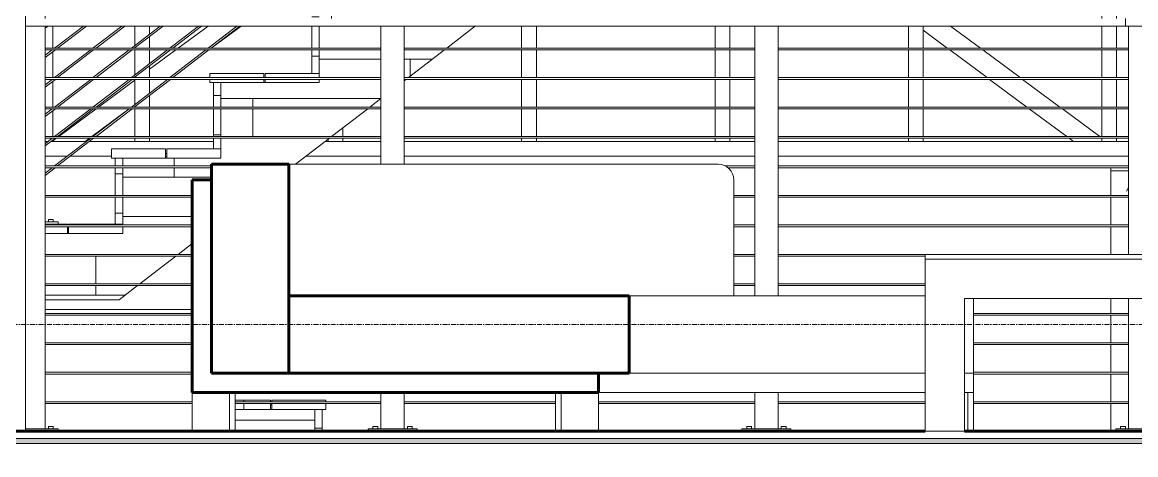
# Model space of a CAD drawing. Header units: inches. Extents: x -9046 to -7171, y -279 to 479.
# Drawn here: x -8623.5 to -8510.1, y 18.7 to 62.7 of the extents above; entities that cross this region are included whole.
import ezdxf

# ---------------------------------------------------------------- set-up
doc = ezdxf.new("R2010")
doc.units = ezdxf.units.IN
doc.header["$MEASUREMENT"] = 0
doc.linetypes.add('Grid Line 1_2_', pattern=[0.875, 0.5, -0.125, 0.125, -0.125])
for name, color, linetype, lineweight in [('A-FLOR', 192, 'Continuous', 18), ('A-FLOR-1', 192, 'Continuous', 60), ('A-FLOR-HRAL', 11, 'Continuous', 9), ('A-FLOR-LEVL-1', 51, 'Grid Line 1_2_', 9), ('A-FLOR-MCUT', 51, 'Continuous', 18), ('A-FLOR-PATT-1', 8, 'Continuous', 9), ('A-GLAZ-CWMG', 51, 'Continuous', 9), ('A-WALL-PATT-1', 111, 'Continuous', 9), ('I-FURN', 30, 'Continuous', 9), ('I-WALL', 2, 'Continuous', 18), ('Q-CASE', 31, 'Continuous', 9), ('Q-CASE-1', 31, 'Continuous', 60), ('S-BEAM', 12, 'Continuous', 9), ('S-COLS', 52, 'Continuous', 9), ('S-FNDN', 32, 'Continuous', 18), ('S-STRS', 31, 'Continuous', 9)]:
    doc.layers.add(name, color=color, linetype=linetype, lineweight=lineweight)
pattern_1 = [(0, (-8624.007, 35.3), (0, 4), []), (90, (-8624.007, 35.3), (-8, 8), [4, -28]), (90, (-8608.007, 39.3), (-8, 8), [4, -28])]
pattern_2 = [(0, (-8552.944, -90.575), (0, 4), []), (90, (-8552.944, -90.575), (-8, 8), [4, -28]), (90, (-8536.944, -86.575), (-8, 8), [4, -28])]

# ---------------------------------------------------------------- blocks, each defined once
blk = doc.blocks.new('Couch_-_Soft_Bench_Berto_Salotti_9473 - Couch_-_Soft_Bench_Berto_Salotti_9473-1086057-BUILDING SECTION - EAST_WEST - LOOKING SOUTH')
at = {"layer": 'Q-CASE'}
for p, q in [((-8552.63, 48.29), (-8596.34, 48.29)), ((-8551.06, 34.9), (-8551.06, 46.72)), ((-8561.69, 34.9), (-8531.57, 34.9)), ((-8526.65, 27.03), (-8526.65, 34.62)), ((-8561.69, 27.03), (-8531.57, 27.03)), ((-8531.57, 27.03), (-8561.69, 27.03)), ((-8527.57, 27.03), (-8526.65, 27.03)), ((-8526.65, 25.06), (-8526.65, 27.03)), ((-8606.18, 25.06), (-8606.18, 21.12)), ((-8602.4, 21.12), (-8602.4, 25.06)), ((-8601.81, 21.12), (-8601.81, 25.06)), ((-8569.21, 25.06), (-8569.21, 21.12)), ((-8568.62, 25.06), (-8568.62, 21.12)), ((-8531.57, 25.06), (-8564.84, 25.06)), ((-8564.84, 21.12), (-8564.84, 25.06)), ((-8526.65, 25.06), (-8527.57, 25.06)), ((-8527.24, 21.12), (-8527.24, 25.06)), ((-8526.65, 25.06), (-8526.65, 21.12))]:
    blk.add_line(p, q, dxfattribs=at)
blk.add_arc((-8552.63, 46.72), 1.57, 0, 90, dxfattribs=at)
at = {"layer": 'Q-CASE-1'}
for p, q in [((-8596.34, 48.29), (-8604.21, 48.29)), ((-8604.21, 48.29), (-8604.21, 27.03)), ((-8596.34, 27.03), (-8596.34, 48.29)), ((-8604.21, 46.72), (-8606.18, 46.72)), ((-8606.18, 46.72), (-8606.18, 25.06)), ((-8604.21, 27.03), (-8604.21, 46.72)), ((-8561.69, 34.9), (-8596.34, 34.9)), ((-8596.34, 34.9), (-8596.34, 27.03)), ((-8561.69, 27.03), (-8561.69, 34.9)), ((-8564.84, 27.03), (-8604.21, 27.03)), ((-8604.21, 27.03), (-8596.34, 27.03)), ((-8596.34, 27.03), (-8561.69, 27.03)), ((-8564.84, 25.06), (-8564.84, 27.03)), ((-8606.18, 25.06), (-8564.84, 25.06))]:
    blk.add_line(p, q, dxfattribs=at)
blk = doc.blocks.new('Table-Coffee - one-1090284-BUILDING SECTION - EAST_WEST - LOOKING SOUTH')
at = {"layer": 'I-FURN'}
for p, q in [((-8531.57, 39.12), (-8501.57, 39.12)), ((-8531.57, 38.62), (-8531.57, 39.12)), ((-8531.57, 38.62), (-8531.57, 21.12)), ((-8501.57, 38.62), (-8531.57, 38.62)), ((-8501.57, 38.62), (-8531.57, 38.62)), ((-8501.57, 38.62), (-8501.57, 39.12)), ((-8501.57, 21.12), (-8501.57, 38.62)), ((-8527.57, 21.12), (-8527.57, 34.63)), ((-8527.57, 34.63), (-8505.57, 34.63)), ((-8505.57, 34.63), (-8505.57, 21.12)), ((-8531.57, 21.12), (-8527.57, 21.12)), ((-8505.57, 21.12), (-8501.57, 21.12))]:
    blk.add_line(p, q, dxfattribs=at)
blk = doc.blocks.new('Rectangular Mullion - Profile_Polycarbonate_right-2452945-BUILDING SECTION - EAST_WEST - LOOKING SOUTH')
at = {"layer": 'A-GLAZ-CWMG'}
for p, q in [((-8620.38, 60.12), (-8620.38, 62.37)), ((-8620.38, 57.12), (-8620.38, 59.74)), ((-8620.38, 54.12), (-8620.38, 56.74)), ((-8620.38, 51.12), (-8620.38, 53.74)), ((-8620.38, 50.66), (-8620.38, 50.74))]:
    blk.add_line(p, q, dxfattribs=at)
blk = doc.blocks.new('Railing - 2_ x 1_2_ 2-2115957-BUILDING SECTION - EAST_WEST - LOOKING SOUTH')
at = {"layer": 'A-FLOR-HRAL'}
for p, q in [((-8622.19, 84.73), (-8621.13, 84.73)), ((-8621.13, 63.12), (-8621.13, 84.73)), ((-8619.82, 42.43), (-8621.13, 42.43)), ((-8620.82, 42.43), (-8620.82, 42.68)), ((-8620.57, 42.68), (-8620.82, 42.68)), ((-8620.32, 42.68), (-8620.57, 42.68)), ((-8620.32, 42.68), (-8620.32, 42.43)), ((-8619.82, 42.18), (-8619.82, 42.43))]:
    blk.add_line(p, q, dxfattribs=at)
blk = doc.blocks.new('Railing - Railing-1347549-BUILDING SECTION - EAST_WEST - LOOKING SOUTH')
at = {"layer": 'A-FLOR-HRAL'}
for p, q in [((-8621.13, 62.16), (-8620.85, 62.37)), ((-8617.25, 62.37), (-8620.18, 60.12)), ((-8619.88, 60.12), (-8616.94, 62.37)), ((-8613.35, 62.37), (-8616.28, 60.12)), ((-8615.97, 60.12), (-8613.04, 62.37)), ((-8609.44, 62.37), (-8612.37, 60.12)), ((-8612.07, 60.12), (-8609.13, 62.37)), ((-8605.54, 62.37), (-8608.47, 60.12)), ((-8608.16, 60.12), (-8605.23, 62.37)), ((-8601.63, 62.37), (-8604.57, 60.12)), ((-8604.26, 60.12), (-8601.32, 62.37)), ((-8620.42, 59.94), (-8621.13, 59.39)), ((-8621.13, 59.16), (-8620.11, 59.94)), ((-8616.51, 59.94), (-8620.18, 57.12)), ((-8619.88, 57.12), (-8616.21, 59.94)), ((-8612.61, 59.94), (-8616.28, 57.12)), ((-8615.97, 57.12), (-8612.3, 59.94)), ((-8608.7, 59.94), (-8612.37, 57.12)), ((-8612.07, 57.12), (-8608.4, 59.94)), ((-8604.8, 59.94), (-8608.47, 57.12)), ((-8608.16, 57.12), (-8604.49, 59.94)), ((-8620.42, 56.94), (-8621.13, 56.39)), ((-8621.13, 56.16), (-8620.11, 56.94)), ((-8616.51, 56.94), (-8620.18, 54.12)), ((-8619.88, 54.12), (-8616.21, 56.94)), ((-8612.61, 56.94), (-8616.28, 54.12)), ((-8615.97, 54.12), (-8612.3, 56.94)), ((-8608.7, 56.94), (-8612.37, 54.12)), ((-8612.07, 54.12), (-8608.4, 56.94)), ((-8620.42, 53.94), (-8621.13, 53.39)), ((-8621.13, 53.16), (-8620.11, 53.94)), ((-8616.51, 53.94), (-8620.18, 51.12)), ((-8619.88, 51.12), (-8616.21, 53.94)), ((-8612.61, 53.94), (-8616.28, 51.12)), ((-8615.97, 51.12), (-8612.3, 53.94)), ((-8620.42, 50.94), (-8621.13, 50.39)), ((-8621.13, 50.16), (-8620.11, 50.94)), ((-8616.51, 50.94), (-8620.18, 48.12)), ((-8619.88, 48.12), (-8616.21, 50.94)), ((-8620.44, 47.92), (-8621.13, 47.39)), ((-8621.13, 47.16), (-8620.13, 47.92))]:
    blk.add_line(p, q, dxfattribs=at)
blk.add_blockref('Railing - 2_ x 1_2_ 2-2115957-BUILDING SECTION - EAST_WEST - LOOKING SOUTH', (0, 0))
blk = doc.blocks.new('Rectangular Mullion - Stud - Base_Head-V4-BUILDING SECTION - EAST_WEST - LOOKING SOUTH')
at = {"layer": 'A-GLAZ-CWMG'}
for p, q in [((-8512.1, 49.13), (-8510.88, 49.13)), ((-8506.32, 49.13), (-8492.42, 49.13))]:
    blk.add_line(p, q, dxfattribs=at)
blk = doc.blocks.new('Rectangular Mullion - Stud - Base_Head-V5-BUILDING SECTION - EAST_WEST - LOOKING SOUTH')
at = {"layer": 'A-GLAZ-CWMG'}
blk.add_line((-8531.78, 49.13), (-8512.1, 49.13), dxfattribs=at)
blk = doc.blocks.new('Rectangular Mullion - Stud - Base_Head-V6-BUILDING SECTION - EAST_WEST - LOOKING SOUTH')
at = {"layer": 'A-GLAZ-CWMG'}
for p, q in [((-8551.47, 49.13), (-8548.92, 49.13)), ((-8546.55, 49.13), (-8531.78, 49.13))]:
    blk.add_line(p, q, dxfattribs=at)
blk = doc.blocks.new('Rectangular Mullion - Stud - Base_Head-V7-BUILDING SECTION - EAST_WEST - LOOKING SOUTH')
at = {"layer": 'A-GLAZ-CWMG'}
for p, q in [((-8590.84, 49.13), (-8586.97, 49.13)), ((-8584.59, 49.13), (-8571.15, 49.13))]:
    blk.add_line(p, q, dxfattribs=at)
blk = doc.blocks.new('Rectangular Mullion - Stud - Base_Head-V8-BUILDING SECTION - EAST_WEST - LOOKING SOUTH')
at = {"layer": 'A-GLAZ-CWMG'}
for p, q in [((-8608.88, 49.13), (-8608.76, 49.13)), ((-8594.59, 49.13), (-8590.84, 49.13))]:
    blk.add_line(p, q, dxfattribs=at)
blk = doc.blocks.new('Rectangular Mullion - Stud - Base_Head-2507171-BUILDING SECTION - EAST_WEST - LOOKING SOUTH')
at = {"layer": 'A-GLAZ-CWMG'}
for p, q in [((-8621.13, 49.13), (-8618.88, 49.13)), ((-8618.57, 49.13), (-8614.38, 49.13))]:
    blk.add_line(p, q, dxfattribs=at)
blk = doc.blocks.new('Railing - 2_ x 1_2_ 2-V9-BUILDING SECTION - EAST_WEST - LOOKING SOUTH')
at = {"layer": 'A-FLOR-HRAL'}
for p, q in [((-8548.92, 34.9), (-8548.92, 62.37)), ((-8546.55, 34.9), (-8546.55, 62.37)), ((-8548.92, 21.37), (-8548.92, 25.06)), ((-8546.55, 21.37), (-8546.55, 25.06)), ((-8549.74, 21.62), (-8549.74, 21.37)), ((-8549.74, 21.62), (-8549.49, 21.62)), ((-8549.49, 21.62), (-8549.24, 21.62)), ((-8549.24, 21.37), (-8549.24, 21.62)), ((-8546.24, 21.62), (-8546.24, 21.37)), ((-8546.24, 21.62), (-8545.99, 21.62)), ((-8545.99, 21.62), (-8545.74, 21.62)), ((-8545.74, 21.37), (-8545.74, 21.62)), ((-8550.24, 21.37), (-8545.24, 21.37)), ((-8550.24, 21.12), (-8550.24, 21.37)), ((-8545.24, 21.12), (-8545.24, 21.37))]:
    blk.add_line(p, q, dxfattribs=at)
blk = doc.blocks.new('Railing - 2_ x 1_2_ 2-V10-BUILDING SECTION - EAST_WEST - LOOKING SOUTH')
at = {"layer": 'A-FLOR-HRAL'}
for p, q in [((-8586.97, 48.29), (-8586.97, 62.37)), ((-8584.59, 48.29), (-8584.59, 62.37)), ((-8586.97, 21.37), (-8586.97, 25.06)), ((-8584.59, 21.37), (-8584.59, 25.06)), ((-8587.78, 21.62), (-8587.78, 21.37)), ((-8587.78, 21.62), (-8587.53, 21.62)), ((-8587.53, 21.62), (-8587.28, 21.62)), ((-8587.28, 21.37), (-8587.28, 21.62)), ((-8584.28, 21.62), (-8584.28, 21.37)), ((-8584.28, 21.62), (-8584.03, 21.62)), ((-8584.03, 21.62), (-8583.78, 21.62)), ((-8583.78, 21.37), (-8583.78, 21.62)), ((-8588.28, 21.37), (-8583.28, 21.37)), ((-8588.28, 21.12), (-8588.28, 21.37)), ((-8583.28, 21.12), (-8583.28, 21.37))]:
    blk.add_line(p, q, dxfattribs=at)
blk = doc.blocks.new('Railing - 2_ x 1_2_ 2-V11-BUILDING SECTION - EAST_WEST - LOOKING SOUTH')
at = {"layer": 'A-FLOR-HRAL'}
for p, q in [((-8510.88, 39.12), (-8510.88, 62.37)), ((-8508.51, 39.12), (-8508.51, 62.37)), ((-8510.88, 21.37), (-8510.88, 34.62)), ((-8508.51, 21.37), (-8508.51, 34.62)), ((-8511.69, 21.62), (-8511.69, 21.37)), ((-8511.69, 21.62), (-8511.44, 21.62)), ((-8511.44, 21.62), (-8511.19, 21.62)), ((-8511.19, 21.37), (-8511.19, 21.62)), ((-8508.19, 21.62), (-8508.19, 21.37)), ((-8508.19, 21.62), (-8507.94, 21.62)), ((-8507.94, 21.62), (-8507.69, 21.62)), ((-8507.69, 21.37), (-8507.69, 21.62)), ((-8512.19, 21.37), (-8507.19, 21.37)), ((-8512.19, 21.12), (-8512.19, 21.37)), ((-8507.19, 21.12), (-8507.19, 21.37))]:
    blk.add_line(p, q, dxfattribs=at)
blk = doc.blocks.new('Railing - 2_ x 1_2_ 2-V12-BUILDING SECTION - EAST_WEST - LOOKING SOUTH')
at = {"layer": 'A-FLOR-HRAL'}
for p, q in [((-8621.13, 21.37), (-8621.13, 62.37)), ((-8620.82, 21.62), (-8620.82, 21.37)), ((-8620.82, 21.62), (-8620.57, 21.62)), ((-8620.57, 21.62), (-8620.32, 21.62)), ((-8620.32, 21.37), (-8620.32, 21.62)), ((-8623.13, 21.37), (-8619.82, 21.37)), ((-8619.82, 21.12), (-8619.82, 21.37))]:
    blk.add_line(p, q, dxfattribs=at)
blk = doc.blocks.new('Railing - Railing-1789549-BUILDING SECTION - EAST_WEST - LOOKING SOUTH')
at = {"layer": 'A-FLOR-HRAL'}
for p, q in [((-8511.19, 62.37), (-8623.13, 62.37)), ((-8511.19, 63.12), (-8511.19, 62.37)), ((-8511.19, 63.12), (-8511.19, 62.37)), ((-8511.19, 62.37), (-8508.19, 62.37)), ((-8586.97, 60.12), (-8621.13, 60.12)), ((-8548.92, 60.12), (-8584.59, 60.12)), ((-8510.88, 60.12), (-8546.55, 60.12)), ((-8621.13, 59.94), (-8586.97, 59.94)), ((-8584.59, 59.94), (-8548.92, 59.94)), ((-8546.55, 59.94), (-8510.88, 59.94)), ((-8586.97, 57.12), (-8621.13, 57.12)), ((-8621.13, 56.94), (-8586.97, 56.94)), ((-8548.92, 57.12), (-8584.59, 57.12)), ((-8584.59, 56.94), (-8548.92, 56.94)), ((-8510.88, 57.12), (-8546.55, 57.12)), ((-8546.55, 56.94), (-8510.88, 56.94)), ((-8586.97, 54.12), (-8621.13, 54.12)), ((-8621.13, 53.94), (-8586.97, 53.94)), ((-8548.92, 54.12), (-8584.59, 54.12)), ((-8584.59, 53.94), (-8548.92, 53.94)), ((-8510.88, 54.12), (-8546.55, 54.12)), ((-8546.55, 53.94), (-8510.88, 53.94)), ((-8586.97, 51.12), (-8621.13, 51.12)), ((-8548.92, 51.12), (-8584.59, 51.12)), ((-8510.88, 51.12), (-8546.55, 51.12)), ((-8621.13, 50.94), (-8586.97, 50.94)), ((-8584.59, 50.94), (-8548.92, 50.94)), ((-8546.55, 50.94), (-8510.88, 50.94)), ((-8604.21, 48.12), (-8621.13, 48.12)), ((-8621.13, 47.94), (-8604.21, 47.94)), ((-8548.92, 48.12), (-8551.96, 48.12)), ((-8551.66, 47.94), (-8548.92, 47.94)), ((-8510.88, 48.12), (-8546.55, 48.12)), ((-8546.55, 47.94), (-8510.88, 47.94)), ((-8606.18, 45.12), (-8621.13, 45.12)), ((-8621.13, 44.94), (-8606.18, 44.94)), ((-8548.92, 45.12), (-8551.06, 45.12)), ((-8551.06, 44.94), (-8548.92, 44.94)), ((-8510.88, 45.12), (-8546.55, 45.12)), ((-8546.55, 44.94), (-8510.88, 44.94)), ((-8606.18, 42.12), (-8621.13, 42.12)), ((-8621.13, 41.94), (-8606.18, 41.94)), ((-8548.92, 42.12), (-8551.06, 42.12)), ((-8551.06, 41.94), (-8548.92, 41.94)), ((-8510.88, 42.12), (-8546.55, 42.12)), ((-8546.55, 41.94), (-8510.88, 41.94)), ((-8606.18, 39.12), (-8621.13, 39.12)), ((-8621.13, 38.94), (-8606.18, 38.94)), ((-8548.92, 39.12), (-8551.06, 39.12)), ((-8551.06, 38.94), (-8548.92, 38.94)), ((-8531.57, 39.12), (-8546.55, 39.12)), ((-8546.55, 38.94), (-8531.57, 38.94)), ((-8606.18, 36.12), (-8621.13, 36.12)), ((-8621.13, 35.94), (-8606.18, 35.94)), ((-8548.92, 36.12), (-8551.06, 36.12)), ((-8551.06, 35.94), (-8548.92, 35.94)), ((-8531.57, 36.12), (-8546.55, 36.12)), ((-8546.55, 35.94), (-8531.57, 35.94)), ((-8606.18, 33.12), (-8621.13, 33.12)), ((-8621.13, 32.94), (-8606.18, 32.94)), ((-8510.88, 33.12), (-8526.65, 33.12)), ((-8526.65, 32.94), (-8510.88, 32.94)), ((-8606.18, 30.12), (-8621.13, 30.12)), ((-8621.13, 29.94), (-8606.18, 29.94)), ((-8510.88, 30.12), (-8526.65, 30.12)), ((-8526.65, 29.94), (-8510.88, 29.94)), ((-8606.18, 27.12), (-8621.13, 27.12)), ((-8621.13, 26.94), (-8606.18, 26.94)), ((-8510.88, 27.12), (-8526.65, 27.12)), ((-8526.65, 26.94), (-8510.88, 26.94)), ((-8606.18, 24.12), (-8621.13, 24.12)), ((-8621.13, 23.94), (-8606.18, 23.94)), ((-8586.97, 24.12), (-8601.81, 24.12)), ((-8601.81, 23.94), (-8586.97, 23.94)), ((-8569.21, 24.12), (-8584.59, 24.12)), ((-8584.59, 23.94), (-8569.21, 23.94)), ((-8548.92, 24.12), (-8564.84, 24.12)), ((-8564.84, 23.94), (-8548.92, 23.94)), ((-8531.57, 24.12), (-8546.55, 24.12)), ((-8546.55, 23.94), (-8531.57, 23.94)), ((-8510.88, 24.12), (-8526.65, 24.12)), ((-8526.65, 23.94), (-8510.88, 23.94))]:
    blk.add_line(p, q, dxfattribs=at)
for name in ['Railing - 2_ x 1_2_ 2-V12-BUILDING SECTION - EAST_WEST - LOOKING SOUTH', 'Railing - 2_ x 1_2_ 2-V10-BUILDING SECTION - EAST_WEST - LOOKING SOUTH', 'Railing - 2_ x 1_2_ 2-V9-BUILDING SECTION - EAST_WEST - LOOKING SOUTH', 'Railing - 2_ x 1_2_ 2-V11-BUILDING SECTION - EAST_WEST - LOOKING SOUTH']:
    blk.add_blockref(name, (0, 0))
blk = doc.blocks.new('Structural Framing 17 - Structural Framing 17-1885627-BUILDING SECTION - EAST_WEST - LOOKING SOUTH')
at = {"layer": 'S-BEAM'}
for p, q in [((-8604.56, 62.37), (-8607.6, 60.12)), ((-8604.24, 60.12), (-8601.19, 62.37)), ((-8525.96, 60.12), (-8529.01, 62.37)), ((-8531.78, 61.94), (-8529.33, 60.12)), ((-8607.85, 59.94), (-8610.52, 57.96)), ((-8604.71, 59.78), (-8604.48, 59.94)), ((-8529.08, 59.94), (-8525.27, 57.12)), ((-8521.91, 57.12), (-8525.72, 59.94)), ((-8612.02, 56.85), (-8615.71, 54.12)), ((-8525.03, 56.94), (-8521.22, 54.12)), ((-8517.86, 54.12), (-8521.67, 56.94)), ((-8615.95, 53.94), (-8619.76, 51.12)), ((-8616.4, 51.12), (-8613.09, 53.57)), ((-8520.98, 53.94), (-8517.17, 51.12)), ((-8513.8, 51.12), (-8517.61, 53.94)), ((-8620.01, 50.94), (-8620.43, 50.63)), ((-8617.07, 50.63), (-8616.64, 50.94)), ((-8516.92, 50.94), (-8516.49, 50.63))]:
    blk.add_line(p, q, dxfattribs=at)
blk = doc.blocks.new('Rectangular Mullion - Stud - Base_Head-V26-BUILDING SECTION - EAST_WEST - LOOKING SOUTH')
at = {"layer": 'A-GLAZ-CWMG'}
for p, q in [((-8510.88, 50.63), (-8512.1, 50.63)), ((-8492.42, 50.63), (-8506.32, 50.63)), ((-8510.88, 49.13), (-8512.1, 49.13)), ((-8492.42, 49.13), (-8506.32, 49.13))]:
    blk.add_line(p, q, dxfattribs=at)
blk = doc.blocks.new('Rectangular Mullion - Stud - Base_Head-V27-BUILDING SECTION - EAST_WEST - LOOKING SOUTH')
at = {"layer": 'A-GLAZ-CWMG'}
for p, q in [((-8512.1, 50.63), (-8531.78, 50.63)), ((-8512.1, 49.13), (-8531.78, 49.13))]:
    blk.add_line(p, q, dxfattribs=at)
blk = doc.blocks.new('Rectangular Mullion - Stud - Base_Head-V28-BUILDING SECTION - EAST_WEST - LOOKING SOUTH')
at = {"layer": 'A-GLAZ-CWMG'}
for p, q in [((-8548.92, 50.63), (-8551.47, 50.63)), ((-8531.78, 50.63), (-8546.55, 50.63)), ((-8548.92, 49.13), (-8551.47, 49.13)), ((-8531.78, 49.13), (-8546.55, 49.13))]:
    blk.add_line(p, q, dxfattribs=at)
blk = doc.blocks.new('Rectangular Mullion - Stud - Base_Head-V29-BUILDING SECTION - EAST_WEST - LOOKING SOUTH')
at = {"layer": 'A-GLAZ-CWMG'}
for p, q in [((-8586.97, 50.63), (-8590.84, 50.63)), ((-8571.15, 50.63), (-8584.59, 50.63)), ((-8586.97, 49.13), (-8590.84, 49.13)), ((-8571.15, 49.13), (-8584.59, 49.13))]:
    blk.add_line(p, q, dxfattribs=at)
blk = doc.blocks.new('Rectangular Mullion - Stud - Base_Head-V30-BUILDING SECTION - EAST_WEST - LOOKING SOUTH')
at = {"layer": 'A-GLAZ-CWMG'}
for p, q in [((-8604.01, 50.63), (-8610.52, 50.63)), ((-8590.84, 50.63), (-8592.63, 50.63)), ((-8608.76, 49.13), (-8608.88, 49.13)), ((-8590.84, 49.13), (-8594.59, 49.13))]:
    blk.add_line(p, q, dxfattribs=at)
blk = doc.blocks.new('Rectangular Mullion - Stud - Base_Head-V31-BUILDING SECTION - EAST_WEST - LOOKING SOUTH')
at = {"layer": 'A-GLAZ-CWMG'}
for p, q in [((-8620.83, 50.63), (-8621.13, 50.63)), ((-8616.92, 50.63), (-8620.52, 50.63)), ((-8610.52, 50.63), (-8616.62, 50.63)), ((-8618.88, 49.13), (-8621.13, 49.13)), ((-8614.38, 49.13), (-8618.57, 49.13))]:
    blk.add_line(p, q, dxfattribs=at)
blk = doc.blocks.new('Rectangular Mullion - Stud - Vertical-V32-BUILDING SECTION - EAST_WEST - LOOKING SOUTH')
at = {"layer": 'A-GLAZ-CWMG'}
for p, q in [((-8512.1, 87.34), (-8512.1, 63.12)), ((-8513.6, 80.09), (-8513.6, 63.12)), ((-8513.6, 62.37), (-8513.6, 60.12)), ((-8512.1, 62.37), (-8512.1, 60.12)), ((-8513.6, 59.94), (-8513.6, 57.12)), ((-8512.1, 59.94), (-8512.1, 57.12)), ((-8513.6, 56.94), (-8513.6, 54.12)), ((-8512.1, 56.94), (-8512.1, 54.12)), ((-8513.6, 53.94), (-8513.6, 51.12)), ((-8512.1, 53.94), (-8512.1, 51.12)), ((-8513.6, 50.94), (-8513.6, 50.63)), ((-8512.1, 50.63), (-8513.6, 50.63)), ((-8512.1, 50.94), (-8512.1, 50.63))]:
    blk.add_line(p, q, dxfattribs=at)
blk = doc.blocks.new('Rectangular Mullion - Stud - Vertical-V33-BUILDING SECTION - EAST_WEST - LOOKING SOUTH')
at = {"layer": 'A-GLAZ-CWMG'}
for p, q in [((-8533.28, 62.37), (-8533.28, 60.12)), ((-8531.78, 62.37), (-8531.78, 60.12)), ((-8533.28, 59.94), (-8533.28, 57.12)), ((-8531.78, 59.94), (-8531.78, 57.12)), ((-8533.28, 56.94), (-8533.28, 54.12)), ((-8531.78, 56.94), (-8531.78, 54.12)), ((-8533.28, 53.94), (-8533.28, 51.12)), ((-8531.78, 53.94), (-8531.78, 51.12)), ((-8533.28, 50.94), (-8533.28, 50.63)), ((-8531.78, 50.63), (-8533.28, 50.63)), ((-8531.78, 50.94), (-8531.78, 50.63))]:
    blk.add_line(p, q, dxfattribs=at)
blk = doc.blocks.new('Rectangular Mullion - Stud - Vertical-V34-BUILDING SECTION - EAST_WEST - LOOKING SOUTH')
at = {"layer": 'A-GLAZ-CWMG'}
for p, q in [((-8552.97, 62.37), (-8552.97, 60.12)), ((-8551.47, 62.37), (-8551.47, 60.12)), ((-8552.97, 59.94), (-8552.97, 57.12)), ((-8551.47, 59.94), (-8551.47, 57.12)), ((-8552.97, 56.94), (-8552.97, 54.12)), ((-8551.47, 56.94), (-8551.47, 54.12)), ((-8552.97, 53.94), (-8552.97, 51.12)), ((-8551.47, 53.94), (-8551.47, 51.12)), ((-8552.97, 50.94), (-8552.97, 50.63)), ((-8551.47, 50.63), (-8552.97, 50.63)), ((-8551.47, 50.94), (-8551.47, 50.63))]:
    blk.add_line(p, q, dxfattribs=at)
blk = doc.blocks.new('Rectangular Mullion - Stud - Vertical-V35-BUILDING SECTION - EAST_WEST - LOOKING SOUTH')
at = {"layer": 'A-GLAZ-CWMG'}
for p, q in [((-8572.65, 62.37), (-8572.65, 60.12)), ((-8571.15, 62.37), (-8571.15, 60.12)), ((-8572.65, 59.94), (-8572.65, 57.12)), ((-8571.15, 59.94), (-8571.15, 57.12)), ((-8572.65, 56.94), (-8572.65, 54.12)), ((-8571.15, 56.94), (-8571.15, 54.12)), ((-8572.65, 53.94), (-8572.65, 51.12)), ((-8571.15, 53.94), (-8571.15, 51.12)), ((-8572.65, 50.94), (-8572.65, 50.63)), ((-8571.15, 50.63), (-8572.65, 50.63)), ((-8571.15, 50.94), (-8571.15, 50.63))]:
    blk.add_line(p, q, dxfattribs=at)
blk = doc.blocks.new('Rectangular Mullion - Stud - Vertical-V36-BUILDING SECTION - EAST_WEST - LOOKING SOUTH')
at = {"layer": 'A-GLAZ-CWMG'}
for p, q in [((-8590.84, 52.01), (-8590.84, 51.12)), ((-8592.34, 50.85), (-8592.34, 50.63)), ((-8590.84, 50.63), (-8592.34, 50.63)), ((-8590.84, 50.94), (-8590.84, 50.63))]:
    blk.add_line(p, q, dxfattribs=at)
blk = doc.blocks.new('Rectangular Mullion - Stud - Vertical-V37-BUILDING SECTION - EAST_WEST - LOOKING SOUTH')
at = {"layer": 'A-GLAZ-CWMG'}
for p, q in [((-8612.02, 62.37), (-8612.02, 60.39)), ((-8610.52, 62.37), (-8610.52, 61.54)), ((-8610.52, 61.31), (-8610.52, 60.12)), ((-8612.02, 60.16), (-8612.02, 60.12)), ((-8612.02, 59.94), (-8612.02, 57.39)), ((-8610.52, 59.94), (-8610.52, 58.54)), ((-8610.52, 58.31), (-8610.52, 57.12)), ((-8612.02, 57.16), (-8612.02, 57.12)), ((-8612.02, 56.94), (-8612.02, 54.39)), ((-8610.52, 56.94), (-8610.52, 55.54)), ((-8610.52, 55.31), (-8610.52, 54.12)), ((-8612.02, 54.16), (-8612.02, 54.12)), ((-8612.02, 53.94), (-8612.02, 51.12)), ((-8610.52, 53.94), (-8610.52, 51.12)), ((-8612.02, 50.94), (-8612.02, 50.63)), ((-8610.52, 50.63), (-8612.02, 50.63)), ((-8610.52, 50.94), (-8610.52, 50.63))]:
    blk.add_line(p, q, dxfattribs=at)

msp = doc.modelspace()

# ---------------------------------------------------------------- hatches: boundary and pattern name
at = {"layer": 'A-FLOR-PATT-1'}
h = msp.add_hatch(dxfattribs=at)
h.set_pattern_fill('FP_9', color=256, style=0, pattern_type=2)
h.set_pattern_definition([(0, (-8599.04, 127.346), (0, 2.399), []), (315, (-8599.04, 127.346), (2.398506, 0), [3.393, -3.393]), (45, (-8599.04, 127.346), (2.398506, 0), [3.393, -3.393])])
h.paths.add_polyline_path([(-8406.56938, 19.875), (-8406.56938, 20.375), (-8692.56938, 20.375), (-8692.56938, 19.875), (-8412.0082, 19.875)], flags=0)
at = {"layer": 'A-WALL-PATT-1'}
h = msp.add_hatch(dxfattribs=at)
h.set_pattern_fill('FP_2', color=256, style=0, pattern_type=2)
h.set_pattern_definition([(0, (-8599.04, 127.346), (15.36, 3.84), [0.634, -10.886, 0.634, -10.886, -61.44]), (0, (-8599.04, 127.346), (15.36, 3.84), [-23.04, 0.634, -22.406, 0.634, -10.886, -26.88]), (0, (-8599.04, 127.346), (15.36, 3.84), [-57.6, 0.634, -7.046, 0.634, -18.566]), (120, (-8593.28, 129.266), (-11.00554, 11.38215), [0.634, -10.886, 0.634, -10.886, -61.44]), (120, (-8593.28, 129.266), (-11.00554, 11.38215), [-23.04, 0.634, -22.406, 0.634, -10.886, -26.88]), (120, (-8593.28, 129.266), (-11.00554, 11.38215), [-57.6, 0.634, -7.046, 0.634, -18.566]), (240, (-8591.36, 136.946), (-4.35446, -15.22215), [0.634, -10.886, 0.634, -10.886, -61.44]), (240, (-8591.36, 136.946), (-4.35446, -15.22215), [-23.04, 0.634, -22.406, 0.634, -10.886, -26.88]), (240, (-8591.36, 136.946), (-4.35446, -15.22215), [-57.6, 0.634, -7.046, 0.634, -18.566])])
h.paths.add_polyline_path([(-8512.69438, 21.125), (-8512.19438, 21.125), (-8512.19438, 21.375), (-8511.69438, 21.375), (-8511.68586, 21.625), (-8511.19438, 21.625), (-8511.19438, 21.375), (-8510.88188, 21.375), (-8510.88188, 23.9375), (-8512.69438, 23.9375), (-8512.69438, 21.375)], flags=0)
h.paths.add_polyline_path([(-8512.69438, 24.125), (-8510.88188, 24.125), (-8510.88188, 26.9375), (-8512.69438, 26.9375), (-8512.69438, 24.38209)], flags=0)
h.paths.add_polyline_path([(-8510.88188, 27.125), (-8510.88188, 29.9375), (-8512.69438, 29.9375), (-8512.69438, 27.125)], flags=0)
h.paths.add_polyline_path([(-8512.69438, 30.125), (-8510.88188, 30.125), (-8510.88188, 32.9375), (-8512.69438, 32.9375), (-8512.69438, 31.44488)], flags=0)
h.paths.add_polyline_path([(-8512.69438, 33.125), (-8510.88188, 33.125), (-8510.88188, 34.625), (-8512.69438, 34.625), (-8512.69438, 33.79914)], flags=0)
h.paths.add_polyline_path([(-8630.00688, 33.5), (-8630.00688, 47.625), (-8630.56938, 47.625), (-8630.56938, 33.5)], flags=0)
h.paths.add_polyline_path([(-8510.88188, 39.125), (-8510.88188, 41.9375), (-8512.69438, 41.9375), (-8512.69438, 39.125)], flags=0)
h.paths.add_polyline_path([(-8512.69438, 42.125), (-8510.88188, 42.125), (-8510.88188, 44.9375), (-8512.69438, 44.9375), (-8512.69438, 43.21618)], flags=0)
h.paths.add_polyline_path([(-8512.69438, 45.125), (-8510.88188, 45.125), (-8510.88188, 47.625), (-8512.69438, 47.625)], flags=0)
at = {"layer": 'S-COLS'}
h = msp.add_hatch(dxfattribs=at)
h.set_pattern_fill('FP_24', color=256, style=0, pattern_type=2)
h.set_pattern_definition([(90, (-8626.569, 0), (2, -1e-16), [])])
h.paths.add_polyline_path([(-8623.81938, 21.125), (-8623.13188, 21.125), (-8623.13188, 134), (-8630.00688, 134), (-8630.00688, 132.0625), (-8625.50688, 132.0625), (-8625.50688, 119.0625), (-8630.00688, 119.0625), (-8630.00688, 33.5), (-8623.81938, 33.5), (-8623.81938, 22.02783)], flags=0)
h.paths.add_polyline_path([(-8630.00688, 150), (-8628.00688, 150), (-8628.00688, 188.5), (-8628.31938, 188.5), (-8628.31938, 189.25), (-8625.31938, 189.25), (-8625.31938, 188.5), (-8625.63188, 188.5), (-8625.63188, 150), (-8623.13188, 150), (-8623.13188, 226.98889), (-8629.38188, 226.98889), (-8629.38188, 235), (-8630.00688, 235), (-8630.00688, 151.51219)], flags=0)
at = {"layer": 'S-STRS'}
h = msp.add_hatch(dxfattribs=at)
h.set_pattern_fill('FP_6', color=256, style=0, pattern_type=2)
h.set_pattern_definition([(0, (-8624.007, 42.983), (0, 4), []), (90, (-8624.007, 42.983), (-8, 8), [4, -28]), (90, (-8608.007, 46.983), (-8, 8), [4, -28])])
h.paths.add_polyline_path([(-8621.13188, 34.5), (-8613.61983, 34.5), (-8611.7489, 35.9375), (-8621.13188, 35.9375)], flags=0)
h.paths.add_polyline_path([(-8612.12314, 36.125), (-8611.50486, 36.125), (-8607.84434, 38.9375), (-8621.13188, 38.9375), (-8621.13188, 36.125), (-8612.45245, 36.125)], flags=0)
h.paths.add_polyline_path([(-8607.60031, 39.125), (-8606.1783, 40.21757), (-8606.1783, 41.9375), (-8613.25688, 41.9375), (-8613.25688, 41.24193), (-8621.13188, 41.24193), (-8621.13188, 39.125), (-8608.90618, 39.125)], flags=0)
h.paths.add_polyline_path([(-8613.25688, 42.125), (-8606.1783, 42.125), (-8606.1783, 44.9375), (-8613.25688, 44.9375), (-8613.25688, 42.18333)], flags=0)
h.paths.add_polyline_path([(-8613.25688, 45.125), (-8606.1783, 45.125), (-8606.1783, 46.71555), (-8604.2098, 46.71555), (-8604.2098, 47.9375), (-8613.25688, 47.9247)], flags=0)
h.paths.add_polyline_path([(-8613.25688, 48.125), (-8604.2098, 48.125), (-8604.2098, 48.29035), (-8595.66247, 48.29724), (-8592.22612, 50.9375), (-8603.25688, 50.9375), (-8603.25688, 48.92526), (-8613.25688, 48.92526)], flags=0)
h.paths.add_polyline_path([(-8601.75931, 51.125), (-8591.98209, 51.125), (-8588.32156, 53.9375), (-8603.25688, 53.9375), (-8603.25688, 51.125)], flags=0)
h.paths.add_polyline_path([(-8603.25688, 54.125), (-8588.07753, 54.125), (-8586.96521, 54.98749), (-8586.96521, 56.9375), (-8593.25688, 56.9375), (-8593.25688, 56.60859), (-8603.25688, 56.60859), (-8603.25688, 54.98749)], flags=0)
h.paths.add_polyline_path([(-8584.59021, 56.80442), (-8584.41701, 56.9375), (-8584.59021, 56.9375)], flags=0)
h.paths.add_polyline_path([(-8586.96521, 57.125), (-8586.96521, 59.9375), (-8593.25688, 59.9375), (-8593.25688, 57.125), (-8587.87508, 57.125)], flags=0)
h.paths.add_polyline_path([(-8584.17297, 57.125), (-8580.51245, 59.9375), (-8584.59021, 59.9375), (-8584.59021, 57.125)], flags=0)
h.paths.add_polyline_path([(-8588.68021, 60.125), (-8586.96521, 60.125), (-8586.96521, 62.375), (-8593.25688, 62.375), (-8593.25688, 60.125)], flags=0)
h.paths.add_polyline_path([(-8580.26842, 60.125), (-8577.34, 62.375), (-8584.59021, 62.375), (-8584.59021, 60.125)], flags=0)
h.paths.add_polyline_path([(-8583.25688, 63.125), (-8576.36386, 63.125), (-8554.00688, 80.30261), (-8563.16868, 87.34193), (-8563.25688, 87.34193), (-8563.25688, 79.65859), (-8573.25688, 79.65859), (-8573.25688, 71.97526), (-8583.25688, 71.97526), (-8583.25688, 64.29193), (-8593.25688, 64.29193), (-8593.25688, 63.125), (-8584.44618, 63.125)], flags=0)
h = msp.add_hatch(dxfattribs=at)
h.set_pattern_fill('FP_8', color=256, style=0, pattern_type=2)
h.set_pattern_definition(pattern_1)
h.paths.add_polyline_path([(-8594.00688, 57.55), (-8593.25688, 57.55), (-8593.25688, 59.9375), (-8594.00688, 59.9375)], flags=0)
h.paths.add_polyline_path([(-8594.00688, 60.125), (-8593.25688, 60.125), (-8593.25688, 62.375), (-8594.00688, 62.375), (-8594.00688, 62.05027)], flags=0)
h.paths.add_polyline_path([(-8594.00688, 63.125), (-8593.25688, 63.125), (-8593.25688, 64.29193), (-8594.00688, 64.29193)], flags=0)
h = msp.add_hatch(dxfattribs=at)
h.set_pattern_fill('FP_8', color=256, style=0, pattern_type=2)
h.set_pattern_definition(pattern_1)
h.paths.add_polyline_path([(-8604.00688, 49.86667), (-8603.25688, 49.86667), (-8603.25688, 50.9375), (-8604.00688, 50.9375), (-8604.00688, 50.27897)], flags=0)
h.paths.add_polyline_path([(-8603.25688, 51.125), (-8603.25688, 53.9375), (-8604.00688, 53.9375), (-8604.00688, 51.125)], flags=0)
h.paths.add_polyline_path([(-8604.00688, 54.125), (-8603.25688, 54.125), (-8603.25688, 56.60859), (-8604.00688, 56.60859), (-8604.00688, 54.98749)], flags=0)
h = msp.add_hatch(dxfattribs=at)
h.set_pattern_fill('FP_8', color=256, style=0, pattern_type=2)
h.set_pattern_definition(pattern_1)
h.paths.add_polyline_path([(-8614.00688, 42.18333), (-8613.25688, 42.18333), (-8613.25688, 44.9375), (-8614.00688, 44.9375), (-8614.00688, 43.21618)], flags=0)
h.paths.add_polyline_path([(-8613.25688, 45.125), (-8613.25688, 47.9375), (-8614.00688, 47.9247), (-8614.00688, 45.125)], flags=0)
h.paths.add_polyline_path([(-8614.00688, 48.125), (-8613.25688, 48.125), (-8613.25688, 48.92526), (-8614.00688, 48.92526)], flags=0)
h = msp.add_hatch(dxfattribs=at)
h.set_pattern_fill('FP_28', color=256, style=0, pattern_type=2)
h.set_pattern_definition(pattern_2)
h.paths.add_polyline_path([(-8592.56938, 23.34766), (-8592.56938, 23.9375), (-8598.06938, 23.9375), (-8598.06938, 23.8263), (-8598.19438, 23.8263), (-8598.19438, 23.9375), (-8601.8057, 23.9375), (-8601.8057, 23.34766), (-8598.19438, 23.34766), (-8598.19438, 23.81042), (-8598.06938, 23.81042), (-8598.06938, 23.34766), (-8597.13123, 23.34766)], flags=0)
h.paths.add_polyline_path([(-8594.51927, 24.125), (-8592.56938, 24.125), (-8592.56938, 24.28906), (-8598.06938, 24.28906), (-8598.06938, 24.125), (-8597.13123, 24.125)], flags=0)
h.paths.add_polyline_path([(-8601.8057, 24.125), (-8598.19438, 24.125), (-8598.19438, 24.28906), (-8601.8057, 24.28906), (-8601.8057, 24.13015)], flags=0)
h = msp.add_hatch(dxfattribs=at)
h.set_pattern_fill('FP_25', color=256, style=0, pattern_type=2)
h.set_pattern_definition([(0, (-8552.944, -5.755), (0, 4), []), (90, (-8552.944, -5.755), (-8, 8), [4, -28]), (90, (-8536.944, -1.755), (-8, 8), [4, -28])])
h.paths.add_polyline_path([(-8558.24389, -18.17062), (-8551.22433, -18.17062), (-8550.21441, -15.20703), (-8553.69438, -15.20703), (-8553.69438, -7.49609), (-8563.69438, -7.49609), (-8563.69438, 0.21484), (-8573.69438, 0.21484), (-8573.69438, 5.125), (-8588.45503, 5.125), (-8567.35967, -11.1415), (-8565.31231, -11.1415), (-8565.31231, -12.72021), (-8558.47216, -17.9946)], flags=0)
h.paths.add_polyline_path([(-8596.61063, 21.125), (-8593.69438, 21.125), (-8593.69438, 23.34766), (-8601.8057, 23.34766), (-8601.8057, 21.125), (-8597.13123, 21.125)], flags=0)
h = msp.add_hatch(dxfattribs=at)
h.set_pattern_fill('FP_28', color=256, style=0, pattern_type=2)
h.set_pattern_definition(pattern_2)
h.paths.add_polyline_path([(-8592.94438, 21.125), (-8592.94438, 23.34766), (-8593.69438, 23.34766), (-8593.69438, 21.125)], flags=0)

# ---------------------------------------------------------------- linework, layer by layer
at = {"layer": 'A-FLOR'}
msp.add_line((-8621.13188, 33.5), (-8606.1783, 33.5), dxfattribs=at)
at = {"layer": 'A-FLOR-1'}
for p, q in [((-8531.56938, 21.125), (-8692.56938, 21.125)), ((-8505.56938, 21.125), (-8527.56938, 21.125))]:
    msp.add_line(p, q, dxfattribs=at)
at = {"layer": 'A-FLOR-LEVL-1'}
msp.add_line((-8237.20435, 32), (-9030.84431, 32), dxfattribs=at)
at = {"layer": 'A-FLOR-MCUT'}
for p, q in [((-8407.31938, 20.375), (-8692.56938, 20.375)), ((-8406.56938, 19.875), (-8692.56938, 19.875))]:
    msp.add_line(p, q, dxfattribs=at)
at = {"layer": 'I-WALL'}
for p, q in [((-8512.69438, 45.12181), (-8512.69438, 47.9247)), ((-8512.69438, 42.12181), (-8512.69438, 44.94093)), ((-8512.69438, 39.125), (-8512.69438, 41.94093)), ((-8512.69438, 33.12181), (-8512.69438, 34.625)), ((-8512.69438, 30.12181), (-8512.69438, 32.94093)), ((-8512.69438, 27.12181), (-8512.69438, 29.94093)), ((-8512.69438, 24.12181), (-8512.69438, 26.94093)), ((-8512.69438, 21.125), (-8512.69438, 23.94093))]:
    msp.add_line(p, q, dxfattribs=at)
at = {"layer": 'S-COLS'}
msp.add_line((-8623.13188, 21.125), (-8623.13188, 134), dxfattribs=at)
at = {"layer": 'S-FNDN'}
msp.add_line((-8510.88188, 47.625), (-8512.69438, 47.625), dxfattribs=at)
at = {"layer": 'S-STRS'}
for p, q in [((-8594.00688, 62.375), (-8594.00688, 60.11936)), ((-8593.25688, 60.1193), (-8593.25688, 62.375)), ((-8577.34, 62.375), (-8580.27258, 60.12181)), ((-8594.00688, 59.94069), (-8594.00688, 57.55)), ((-8593.25688, 57.55), (-8593.25688, 59.94069)), ((-8580.5083, 59.94069), (-8584.18137, 57.11855)), ((-8598.88188, 57.55), (-8604.38188, 57.55)), ((-8604.38188, 57.55), (-8604.38188, 57.12021)), ((-8604.38188, 56.94069), (-8604.38188, 56.60859)), ((-8598.88188, 57.11976), (-8598.88188, 57.55)), ((-8598.88188, 56.60859), (-8598.88188, 56.94069)), ((-8593.25688, 57.55), (-8598.75688, 57.55)), ((-8598.75688, 57.55), (-8598.75688, 57.11975)), ((-8598.75688, 56.94069), (-8598.75688, 56.60859)), ((-8594.00688, 57.55), (-8593.25688, 57.55)), ((-8593.25688, 57.1193), (-8593.25688, 57.55)), ((-8593.25688, 56.60859), (-8593.25688, 56.94069)), ((-8584.41285, 56.94069), (-8584.59021, 56.80442)), ((-8604.38188, 56.60859), (-8598.88188, 56.60859)), ((-8604.00688, 56.60859), (-8604.00688, 54.12018)), ((-8603.25688, 56.60859), (-8604.00688, 56.60859)), ((-8603.25688, 54.12012), (-8603.25688, 56.60859)), ((-8598.75688, 56.60859), (-8598.88188, 56.60859)), ((-8598.75688, 56.60859), (-8593.25688, 56.60859)), ((-8586.96521, 54.97963), (-8588.08551, 54.11887)), ((-8604.00688, 53.94069), (-8604.00688, 51.12018)), ((-8603.25688, 51.12012), (-8603.25688, 53.94069)), ((-8588.31741, 53.94069), (-8591.98965, 51.11919)), ((-8608.88188, 49.86667), (-8614.38188, 49.86667)), ((-8614.38188, 49.86667), (-8614.38188, 48.92526)), ((-8608.88188, 49.4039), (-8608.88188, 49.86667)), ((-8603.25688, 49.86667), (-8608.75688, 49.86667)), ((-8608.75688, 49.86667), (-8608.75688, 49.4039)), ((-8604.00688, 50.94069), (-8604.00688, 49.86667)), ((-8604.00688, 49.86667), (-8603.25688, 49.86667)), ((-8603.25688, 49.86667), (-8603.25688, 50.94069)), ((-8603.25688, 48.92526), (-8603.25688, 49.86667)), ((-8592.22196, 50.94069), (-8595.67143, 48.29035)), ((-8614.38188, 48.92526), (-8608.88188, 48.92526)), ((-8614.00688, 48.92526), (-8614.00688, 48.121)), ((-8613.25688, 48.92526), (-8614.00688, 48.92526)), ((-8613.25688, 48.12094), (-8613.25688, 48.92526)), ((-8608.75688, 49.4039), (-8608.88188, 49.4039)), ((-8608.88188, 48.92526), (-8608.88188, 49.38803)), ((-8608.88188, 49.38803), (-8608.75688, 49.38803)), ((-8608.75688, 48.92526), (-8608.88188, 48.92526)), ((-8608.75688, 49.38803), (-8608.75688, 48.92526)), ((-8608.75688, 48.92526), (-8603.25688, 48.92526)), ((-8614.00688, 47.9247), (-8614.00688, 45.121)), ((-8613.25688, 45.12094), (-8613.25688, 47.9247)), ((-8614.00688, 44.94069), (-8614.00688, 42.18333)), ((-8613.25688, 42.18333), (-8613.25688, 44.94069)), ((-8618.88188, 42.18333), (-8621.13188, 42.18333)), ((-8618.88188, 42.1214), (-8618.88188, 42.18333)), ((-8618.88188, 41.72057), (-8618.88188, 41.94069)), ((-8613.25688, 42.18333), (-8618.75688, 42.18333)), ((-8618.75688, 42.18333), (-8618.75688, 42.12139)), ((-8618.75688, 41.94069), (-8618.75688, 41.72057)), ((-8614.00688, 42.18333), (-8613.25688, 42.18333)), ((-8613.25688, 42.12094), (-8613.25688, 42.18333)), ((-8613.25688, 41.24193), (-8613.25688, 41.94069)), ((-8621.13188, 41.24193), (-8618.88188, 41.24193)), ((-8618.75688, 41.72057), (-8618.88188, 41.72057)), ((-8618.88188, 41.24193), (-8618.88188, 41.70469)), ((-8618.88188, 41.70469), (-8618.75688, 41.70469)), ((-8618.75688, 41.24193), (-8618.88188, 41.24193)), ((-8618.75688, 41.70469), (-8618.75688, 41.24193)), ((-8618.75688, 41.24193), (-8613.25688, 41.24193)), ((-8606.1783, 40.21757), (-8607.6062, 39.12047)), ((-8607.84018, 38.94069), (-8611.51034, 36.12079)), ((-8611.74474, 35.94069), (-8613.61983, 34.5)), ((-8613.61983, 34.5), (-8621.13188, 34.5)), ((-8598.19438, 24.28906), (-8601.8057, 24.28906)), ((-8598.19438, 24.1197), (-8598.19438, 24.28906)), ((-8598.19438, 23.8263), (-8598.19438, 23.94069)), ((-8598.06938, 23.8263), (-8598.19438, 23.8263)), ((-8598.19438, 23.34766), (-8598.19438, 23.81042)), ((-8598.19438, 23.81042), (-8598.06938, 23.81042)), ((-8592.56938, 24.28906), (-8598.06938, 24.28906)), ((-8598.06938, 24.28906), (-8598.06938, 24.11969)), ((-8598.06938, 23.94069), (-8598.06938, 23.8263)), ((-8598.06938, 23.81042), (-8598.06938, 23.34766)), ((-8592.56938, 24.11924), (-8592.56938, 24.28906)), ((-8592.56938, 23.34766), (-8592.56938, 23.94069)), ((-8601.8057, 23.34766), (-8598.19438, 23.34766)), ((-8598.06938, 23.34766), (-8598.19438, 23.34766)), ((-8598.06938, 23.34766), (-8592.56938, 23.34766)), ((-8592.94438, 23.34766), (-8593.69438, 23.34766)), ((-8593.69438, 23.34766), (-8593.69438, 21.125)), ((-8592.94438, 21.125), (-8592.94438, 23.34766))]:
    msp.add_line(p, q, dxfattribs=at)

# ---------------------------------------------------------------- block references
at = {"layer": 'A-FLOR-HRAL'}
for name in ['Railing - Railing-1347549-BUILDING SECTION - EAST_WEST - LOOKING SOUTH', 'Railing - Railing-1789549-BUILDING SECTION - EAST_WEST - LOOKING SOUTH']:
    msp.add_blockref(name, (0, 0), dxfattribs=at)
at = {"layer": 'A-GLAZ-CWMG'}
for name, p in [('Rectangular Mullion - Stud - Vertical-V36-BUILDING SECTION - EAST_WEST - LOOKING SOUTH', (0, 0)), ('Rectangular Mullion - Stud - Vertical-V35-BUILDING SECTION - EAST_WEST - LOOKING SOUTH', (0, 0)), ('Rectangular Mullion - Stud - Vertical-V34-BUILDING SECTION - EAST_WEST - LOOKING SOUTH', (0, 0)), ('Rectangular Mullion - Stud - Vertical-V33-BUILDING SECTION - EAST_WEST - LOOKING SOUTH', (0, 0)), ('Rectangular Mullion - Profile_Polycarbonate_right-2452945-BUILDING SECTION - EAST_WEST - LOOKING SOUTH', (0, 0)), ('Rectangular Mullion - Stud - Vertical-V37-BUILDING SECTION - EAST_WEST - LOOKING SOUTH', (0, 0)), ('Rectangular Mullion - Stud - Vertical-V32-BUILDING SECTION - EAST_WEST - LOOKING SOUTH', (0, 0)), ('Rectangular Mullion - Stud - Base_Head-V31-BUILDING SECTION - EAST_WEST - LOOKING SOUTH', (0, 0)), ('Rectangular Mullion - Stud - Base_Head-V30-BUILDING SECTION - EAST_WEST - LOOKING SOUTH', (0, 0)), ('Rectangular Mullion - Stud - Base_Head-V29-BUILDING SECTION - EAST_WEST - LOOKING SOUTH', (0, 0)), ('Rectangular Mullion - Stud - Base_Head-V27-BUILDING SECTION - EAST_WEST - LOOKING SOUTH', (-39.36719, 0)), ('Rectangular Mullion - Stud - Base_Head-V28-BUILDING SECTION - EAST_WEST - LOOKING SOUTH', (0, 0)), ('Rectangular Mullion - Stud - Base_Head-V27-BUILDING SECTION - EAST_WEST - LOOKING SOUTH', (0, 0)), ('Rectangular Mullion - Stud - Base_Head-V26-BUILDING SECTION - EAST_WEST - LOOKING SOUTH', (0, 0)), ('Rectangular Mullion - Stud - Base_Head-2507171-BUILDING SECTION - EAST_WEST - LOOKING SOUTH', (0, 0)), ('Rectangular Mullion - Stud - Base_Head-V8-BUILDING SECTION - EAST_WEST - LOOKING SOUTH', (0, 0)), ('Rectangular Mullion - Stud - Base_Head-V7-BUILDING SECTION - EAST_WEST - LOOKING SOUTH', (0, 0)), ('Rectangular Mullion - Stud - Base_Head-V5-BUILDING SECTION - EAST_WEST - LOOKING SOUTH', (-39.36719, 0)), ('Rectangular Mullion - Stud - Base_Head-V6-BUILDING SECTION - EAST_WEST - LOOKING SOUTH', (0, 0)), ('Rectangular Mullion - Stud - Base_Head-V5-BUILDING SECTION - EAST_WEST - LOOKING SOUTH', (0, 0)), ('Rectangular Mullion - Stud - Base_Head-V4-BUILDING SECTION - EAST_WEST - LOOKING SOUTH', (0, 0))]:
    msp.add_blockref(name, p, dxfattribs=at)
at = {"layer": 'I-FURN'}
msp.add_blockref('Table-Coffee - one-1090284-BUILDING SECTION - EAST_WEST - LOOKING SOUTH', (0, 0), dxfattribs=at)
at = {"layer": 'Q-CASE'}
msp.add_blockref('Couch_-_Soft_Bench_Berto_Salotti_9473 - Couch_-_Soft_Bench_Berto_Salotti_9473-1086057-BUILDING SECTION - EAST_WEST - LOOKING SOUTH', (0, 0), dxfattribs=at)
at = {"layer": 'S-BEAM'}
msp.add_blockref('Structural Framing 17 - Structural Framing 17-1885627-BUILDING SECTION - EAST_WEST - LOOKING SOUTH', (0, 0), dxfattribs=at)

doc.saveas('drawing.dxf')
